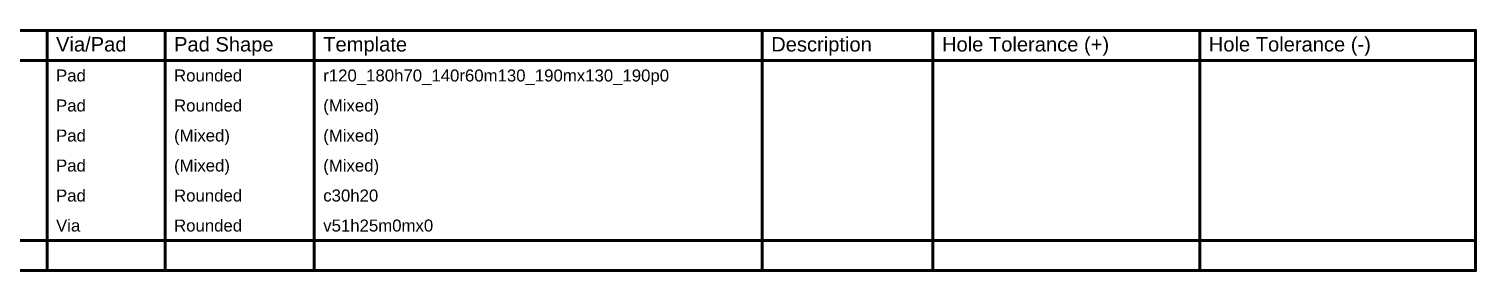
# Model space of a CAD drawing. Header units: inches. Extents: x -0.5 to 14, y -0.2 to 4.7.
# Drawn here: x 6.77 to 14.01, y 1.4 to 2.62 of the extents above; entities that cross this region are included whole.
import ezdxf

# ---------------------------------------------------------------- set-up
doc = ezdxf.new("R2010")
doc.units = ezdxf.units.IN
doc.header["$MEASUREMENT"] = 0
doc.layers.add('Drill Drawing', color=1, linetype='Continuous')
doc.styles.add('Arial', font='', dxfattribs={"height": 0.2})
doc.styles.get('Arial').set_extended_font_data('Arial')

msp = doc.modelspace()

# ---------------------------------------------------------------- linework, layer by layer
at = {"layer": 'Drill Drawing'}
for points in [[(1.8875, 2.6089, 0.015, 0.015, 0), (13.9981, 2.6089, 0.015, 0.015, 0)], [(6.8571, 1.4089, 0.015, 0.015, 0), (6.8571, 2.6089, 0.015, 0.015, 0)], [(7.447, 1.4089, 0.015, 0.015, 0), (7.447, 2.6089, 0.015, 0.015, 0)], [(8.1928, 1.4089, 0.015, 0.015, 0), (8.1928, 2.6089, 0.015, 0.015, 0)], [(10.4321, 1.4089, 0.015, 0.015, 0), (10.4321, 2.6089, 0.015, 0.015, 0)], [(11.2859, 1.4089, 0.015, 0.015, 0), (11.2859, 2.6089, 0.015, 0.015, 0)], [(12.6195, 1.4089, 0.015, 0.015, 0), (12.6195, 2.6089, 0.015, 0.015, 0)], [(13.9981, 1.4089, 0.015, 0.015, 0), (13.9981, 2.6089, 0.015, 0.015, 0)], [(1.8875, 2.4589, 0.015, 0.015, 0), (13.9981, 2.4589, 0.015, 0.015, 0)], [(1.8875, 1.5589, 0.015, 0.015, 0), (13.9981, 1.5589, 0.015, 0.015, 0)], [(1.8875, 1.4089, 0.015, 0.015, 0), (13.9981, 1.4089, 0.015, 0.015, 0)]]:
    msp.add_lwpolyline(points, format="xyseb", dxfattribs=at)
for points in [[(6.8534, 2.6089, 0.0075, 0.0075, 1), (6.8609, 2.6089, 0.0075, 0.0075, 1)], [(7.4432, 2.6089, 0.0075, 0.0075, 1), (7.4507, 2.6089, 0.0075, 0.0075, 1)], [(8.189, 2.6089, 0.0075, 0.0075, 1), (8.1965, 2.6089, 0.0075, 0.0075, 1)], [(10.4283, 2.6089, 0.0075, 0.0075, 1), (10.4358, 2.6089, 0.0075, 0.0075, 1)], [(11.2821, 2.6089, 0.0075, 0.0075, 1), (11.2896, 2.6089, 0.0075, 0.0075, 1)], [(12.6157, 2.6089, 0.0075, 0.0075, 1), (12.6232, 2.6089, 0.0075, 0.0075, 1)], [(13.9943, 2.6089, 0.0075, 0.0075, 1), (14.0018, 2.6089, 0.0075, 0.0075, 1)], [(13.9943, 2.6089, 0.0075, 0.0075, 1), (14.0018, 2.6089, 0.0075, 0.0075, 1)], [(13.9943, 2.4589, 0.0075, 0.0075, 1), (14.0018, 2.4589, 0.0075, 0.0075, 1)], [(13.9943, 1.5589, 0.0075, 0.0075, 1), (14.0018, 1.5589, 0.0075, 0.0075, 1)], [(6.8534, 1.4089, 0.0075, 0.0075, 1), (6.8609, 1.4089, 0.0075, 0.0075, 1)], [(7.4432, 1.4089, 0.0075, 0.0075, 1), (7.4507, 1.4089, 0.0075, 0.0075, 1)], [(8.189, 1.4089, 0.0075, 0.0075, 1), (8.1965, 1.4089, 0.0075, 0.0075, 1)], [(10.4283, 1.4089, 0.0075, 0.0075, 1), (10.4358, 1.4089, 0.0075, 0.0075, 1)], [(11.2821, 1.4089, 0.0075, 0.0075, 1), (11.2896, 1.4089, 0.0075, 0.0075, 1)], [(12.6157, 1.4089, 0.0075, 0.0075, 1), (12.6232, 1.4089, 0.0075, 0.0075, 1)], [(13.9943, 1.4089, 0.0075, 0.0075, 1), (14.0018, 1.4089, 0.0075, 0.0075, 1)], [(13.9943, 1.4089, 0.0075, 0.0075, 1), (14.0018, 1.4089, 0.0075, 0.0075, 1)]]:
    msp.add_lwpolyline(points, format="xyseb", close=True, dxfattribs=at)

# ---------------------------------------------------------------- texts
at = {"layer": 'Drill Drawing', "style": 'Arial'}
for s, height, p in [('Via/Pad', 0.072, (6.9021, 2.5039)), ('Pad Shape', 0.072, (7.492, 2.5039)), ('Template', 0.072, (8.2378, 2.5039)), ('Description', 0.072, (10.4771, 2.5039)), ('Hole Tolerance (+)', 0.072, (11.3309, 2.5039)), ('Hole Tolerance (-)', 0.072, (12.6645, 2.5039)), ('Pad', 0.06, (6.9021, 2.3539)), ('Rounded', 0.06, (7.492, 2.3539)), ('r120_180h70_140r60m130_190mx130_190p0', 0.06, (8.2378, 2.3539)), ('Pad', 0.06, (6.9021, 2.2039)), ('Rounded', 0.06, (7.492, 2.2039)), ('(Mixed)', 0.06, (8.2378, 2.2039)), ('Pad', 0.06, (6.9021, 2.0539)), ('(Mixed)', 0.06, (7.492, 2.0539)), ('(Mixed)', 0.06, (8.2378, 2.0539)), ('Pad', 0.06, (6.9021, 1.9039)), ('(Mixed)', 0.06, (7.492, 1.9039)), ('(Mixed)', 0.06, (8.2378, 1.9039)), ('Pad', 0.06, (6.9021, 1.7539)), ('Rounded', 0.06, (7.492, 1.7539)), ('c30h20', 0.06, (8.2378, 1.7539)), ('Via', 0.06, (6.9021, 1.6039)), ('Rounded', 0.06, (7.492, 1.6039)), ('v51h25m0mx0', 0.06, (8.2378, 1.6039))]:
    msp.add_text(s, height=height, dxfattribs=at).set_placement(p)

doc.saveas('drawing.dxf')
